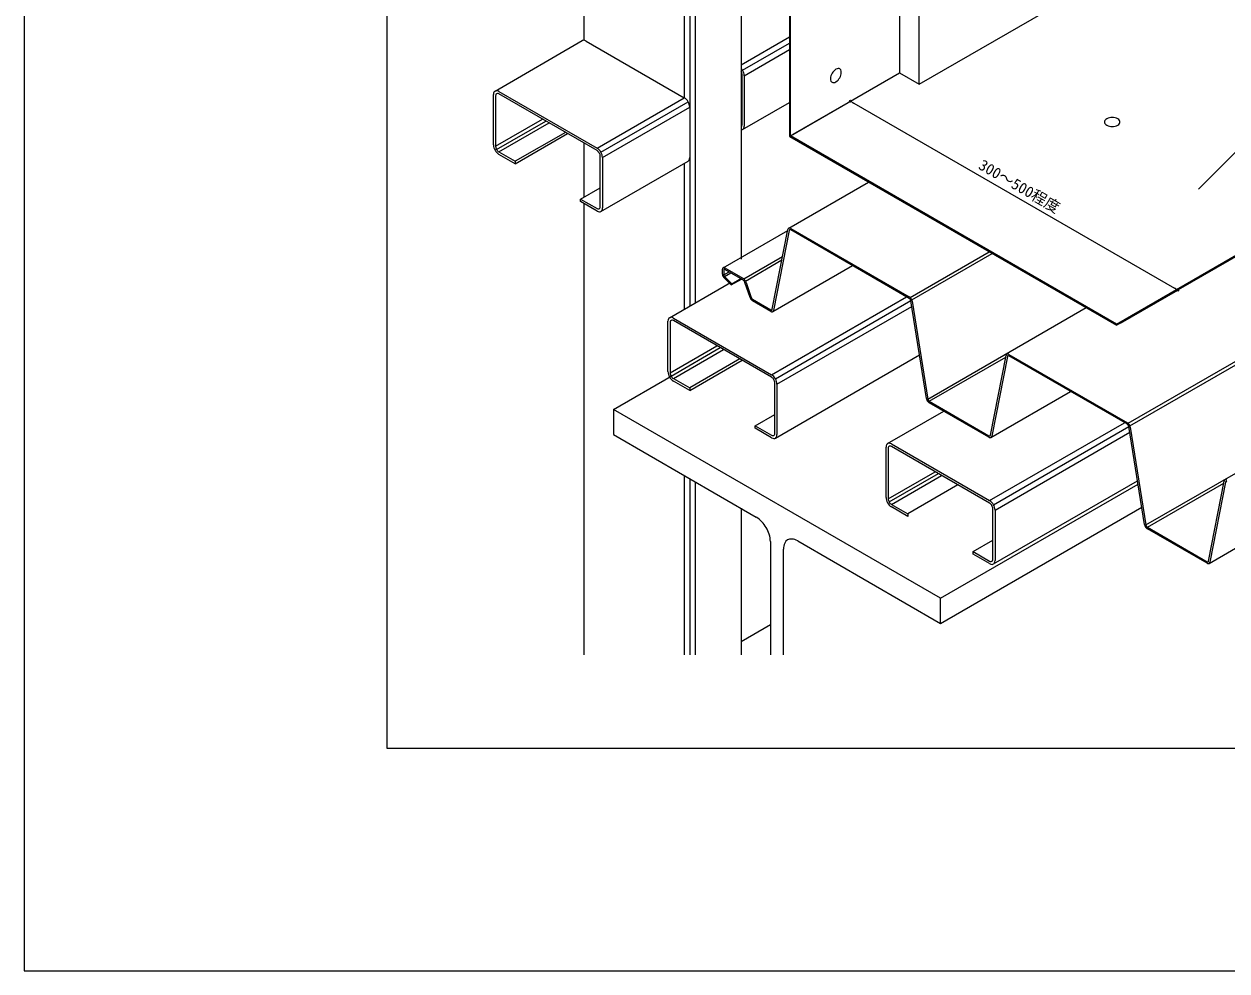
# Model space of a CAD drawing. Units: millimetres, scale not verified. Extents: x -1380 to 1380, y -955 to 955.
# Drawn here: x -1380 to 212, y -955 to 298 of the extents above; entities that cross this region are included whole.
import ezdxf
from ezdxf.enums import TextEntityAlignment as Align

# ---------------------------------------------------------------- set-up
doc = ezdxf.new("R2010")
doc.units = ezdxf.units.MM
doc.header["$LTSCALE"] = 3
for name, color, linetype, lineweight in [('0-0_0', 7, 'Continuous', 9), ('0-1_MOJI', 7, 'Continuous', 18), ('0-3_KANAMONO', 3, 'Continuous', 18), ('0-4_dekki', 3, 'Continuous', 18), ('0-5_dannnetu', 6, 'Continuous', 18), ('0-6_bo-do', 3, 'Continuous', 18), ('0-7_WAKU', 7, 'Continuous', 18), ('0-9_SUNPO', 7, 'Continuous', 18), ('0-A_doubuti', 5, 'Continuous', 18), ('0-B_STEEL-A', 4, 'Continuous', 18)]:
    doc.layers.add(name, color=color, linetype=linetype, lineweight=lineweight)
doc.styles.add('ＭＳ ゴシック', font='')
doc.styles.get('ＭＳ ゴシック').set_extended_font_data('MS Gothic')

# ---------------------------------------------------------------- blocks, each defined once
blk = doc.blocks.new('_DOT')
at = {"layer": '0-0_0'}
for p, q in [((-0.5, 0), (-1, 0)), ((0.25, 0), (-0.25, 0))]:
    blk.add_line(p, q, dxfattribs=at)
blk.add_circle((0, 0), 0.25, dxfattribs=at)

msp = doc.modelspace()

# ---------------------------------------------------------------- linework, layer by layer
at = {"layer": '0-0_0', "lineweight": 18}
msp.add_lwpolyline([(-899.978, -660.042), (900.022, -660.042), (900.022, 539.958), (-899.978, 539.958)], close=True, dxfattribs=at)
at = {"layer": '0-1_MOJI'}
msp.add_line((174.572, 79.843), (280.638, 185.909), dxfattribs=at)
at = {"layer": '0-3_KANAMONO'}
for p, q in [((-365.429, 150.346), (-221.092, 233.679)), ((66.14, -100.487), (480.643, 138.826)), ((66.14, -98.821), (477.756, 138.826))]:
    msp.add_line(p, q, dxfattribs=at)
msp.add_lwpolyline([(-366.873, 316.179), (-366.873, 149.513), (66.14, -100.487), (66.14, -98.821), (-365.429, 150.346), (-365.429, 315.346)], close=True, dxfattribs=at)
for centre, radius, start, end in [((-301.996, 232.831), 6.652, 92.25724, 121.64126), ((-302.171, 235.902), 3.577, 28.6015, 91.3985), ((-306.054, 225.803), 6.652, 178.35874, 207.74276), ((-297.715, 225.41), 14.999, 149.12773, 177.77122), ((-297.766, 226.07), 14.626, 121.85604, 151.24501), ((-313.485, 234.515), 14.999, 302.22878, 330.87227), ((-312.888, 234.801), 14.626, 328.75499, 358.14396), ((-304.856, 234.532), 6.59, 358.2178, 27.8837), ((-308.801, 224.419), 3.577, 208.6015, 271.3985), ((-308.957, 227.429), 6.59, 272.1163, 301.7822), ((53.67, 168.702), 3.577, 148.6015, 211.3985), ((56.208, 167.051), 6.604, 118.25032, 147.85117), ((56.183, 170.326), 6.569, 212.0671, 241.83141), ((60.067, 159.614), 14.982, 89.11165, 117.7873), ((60.067, 177.79), 14.982, 242.2127, 270.88835), ((60.638, 160.058), 14.54, 61.76672, 91.33433), ((60.638, 177.345), 14.54, 268.66567, 298.23328), ((64.39, 167.051), 6.604, 32.14883, 61.74968), ((64.415, 170.326), 6.569, 298.16859, 327.9329), ((66.929, 168.702), 3.577, 328.6015, 31.3985)]:
    msp.add_arc(centre, radius, start, end, dxfattribs=at)
at = {"layer": '0-4_dekki'}
for p, q in [((81.328, -230.201), (736.812, 148.243)), ((83.618, -233.526), (744.86, 148.243)), ((-367.889, 28.026), (-262.17, 89.063)), ((104.768, -364.725), (816.689, 46.302)), ((-454.71, -24.319), (-369.178, 25.063)), ((-389.624, -79.288), (-368.913, 26.416)), ((-367.215, 25.038), (-387.926, -80.666)), ((-365.235, 27.763), (-208.295, -62.846)), ((-208.295, -64.846), (-365.235, 25.763)), ((-427.471, -39.156), (-375.93, -9.398)), ((-425.241, -41.919), (-376.825, -13.966)), ((-207.347, -63.535), (-102.605, -3.062)), ((-205.057, -66.859), (-98.582, -5.385)), ((-455.64, -32.841), (-455.64, -26.375)), ((-453.908, -27.375), (-453.908, -33.841)), ((-453.908, -33.841), (-446.865, -29.775)), ((-452.958, -35.956), (-444.559, -31.106)), ((-452.465, -24.542), (-428.712, -38.256)), ((-428.712, -40.256), (-452.465, -26.542)), ((-388.95, -82.276), (-283.528, -21.41)), ((-443.948, -47.072), (-430.426, -39.265)), ((-443.356, -45.535), (-431.462, -38.668)), ((-419.105, -63.714), (-425.862, -43.949)), ((-424.308, -43.964), (-417.551, -63.729)), ((-415.738, -66.079), (-391.604, -80.013)), ((-391.604, -82.013), (-415.738, -68.079)), ((-185.604, -197.477), (-206.315, -67.858)), ((-204.618, -68.44), (-183.907, -198.058)), ((-183.907, -198.058), (25.616, -77.091)), ((-181.927, -201.07), (-80.704, -142.629)), ((-100.949, -245.954), (-80.238, -140.251)), ((-78.54, -141.629), (-99.251, -247.333)), ((-76.56, -138.904), (80.38, -229.513)), ((80.38, -231.513), (-76.56, -140.904)), ((-100.275, -248.942), (5.147, -188.077)), ((-181.927, -201.07), (-102.929, -246.68)), ((-102.929, -248.68), (-181.927, -203.07)), ((103.071, -364.143), (82.36, -234.525)), ((84.057, -235.106), (104.768, -364.725)), ((106.749, -367.737), (207.971, -309.296)), ((187.727, -412.621), (208.437, -306.917)), ((210.135, -308.296), (189.424, -413.999)), ((188.4, -415.609), (293.822, -354.744)), ((106.749, -367.737), (185.746, -413.346)), ((185.746, -415.346), (106.749, -369.737))]:
    msp.add_line(p, q, dxfattribs=at)
msp.add_lwpolyline([(-452.958, -35.956), (-443.356, -45.535), (-443.948, -47.072), (-453.551, -37.493)], dxfattribs=at)
for centre, radius, start, end in [((-363.819, 25.366), 5.201, 166.03386, 168.35132), ((-366.331, 25.997), 2.611, 145.14004, 166.17422), ((-366.948, 26.414), 1.866, 120.26843, 144.81701), ((-366.962, 26.399), 1.872, 95.22559, 119.68897), ((-364.473, 24.472), 2.8, 166.03386, 168.35132), ((-365.825, 24.812), 1.406, 145.14004, 166.17422), ((-366.912, 25.653), 2.62, 73.86419, 94.82155), ((-366.158, 25.037), 1.005, 120.26843, 144.81701), ((-366.165, 25.029), 1.008, 95.22559, 119.68897), ((-366.138, 24.627), 1.411, 73.86419, 94.82155), ((-367.305, 24.247), 4.08, 59.51297, 74.04524), ((-366.35, 23.87), 2.197, 59.51297, 74.04524), ((-452.23, -26.341), 3.41, 165.86539, 180.5764), ((-453.392, -26.036), 2.209, 145.14004, 166.17422), ((-453.914, -25.683), 1.579, 120.26843, 144.81701), ((-453.926, -25.695), 1.584, 95.22559, 119.68897), ((-453.883, -26.327), 2.217, 73.86419, 94.82155), ((-452.358, -27.359), 1.55, 165.86539, 180.5764), ((-452.886, -27.221), 1.004, 145.14004, 166.17422), ((-453.124, -27.06), 0.718, 120.26843, 144.81701), ((-453.129, -27.066), 0.72, 95.22559, 119.68897), ((-454.216, -27.517), 3.452, 59.51297, 74.04524), ((-453.11, -27.353), 1.008, 73.86419, 94.82155), ((-453.261, -27.894), 1.569, 59.51297, 74.04524), ((-450.54, -32.806), 5.101, 180.38937, 191.54503), ((-449.013, -32.497), 6.659, 191.52355, 201.5775), ((-448.188, -32.192), 7.538, 201.42951, 210.08802), ((-447.978, -32.077), 7.778, 210.04574, 218.43673), ((-448.819, -32.747), 6.702, 218.42121, 225.08752), ((-451.59, -33.825), 2.318, 180.38937, 191.54503), ((-450.896, -33.685), 3.027, 191.52355, 201.5775), ((-450.521, -33.546), 3.426, 201.42951, 210.08802), ((-450.425, -33.494), 3.535, 210.04574, 218.43673), ((-450.808, -33.798), 3.046, 218.42121, 225.08752), ((-432.689, -45.042), 7.866, 48.4431, 59.62249), ((-431.285, -44.647), 5.09, 48.4431, 59.62249), ((-432.306, -45.807), 6.635, 38.40443, 48.49452), ((-434.266, -46.835), 10.254, 38.40443, 48.49452), ((-433.199, -46.52), 7.778, 30.04574, 38.43673), ((-432.988, -46.405), 7.538, 21.42951, 30.08802), ((-435.646, -47.937), 12.02, 30.04574, 38.43673), ((-431.722, -45.931), 6.186, 18.68549, 21.62975), ((-435.321, -47.759), 11.649, 21.42951, 30.08802), ((-433.364, -47.027), 9.56, 18.68549, 21.62975), ((-211.337, -68.036), 6.015, 48.4431, 59.62249), ((-212.543, -69.407), 7.841, 38.40443, 48.49452), ((-412.18, -61.372), 7.311, 198.68549, 201.62975), ((-410.683, -60.812), 8.908, 201.42951, 210.08802), ((-410.435, -60.676), 9.192, 210.04574, 218.43673), ((-411.49, -61.519), 7.841, 218.40443, 228.49452), ((-413.822, -62.468), 3.937, 198.68549, 201.62975), ((-413.016, -62.166), 4.797, 201.42951, 210.08802), ((-412.882, -62.093), 4.949, 210.04574, 218.43673), ((-413.451, -62.547), 4.222, 218.40443, 228.49452), ((-412.696, -62.89), 6.015, 228.4431, 239.62249), ((-414.1, -63.285), 3.239, 228.4431, 239.62249), ((-391.014, -79.062), 1.406, 325.14004, 346.17422), ((-392.366, -78.722), 2.8, 346.03386, 348.35132), ((-209.933, -67.641), 3.239, 48.4431, 59.62249), ((-210.583, -68.379), 4.222, 38.40443, 48.49452), ((-211.151, -68.833), 4.949, 30.04574, 38.43673), ((-211.017, -68.759), 4.797, 21.42951, 30.08802), ((-210.492, -68.565), 4.237, 11.52355, 21.5775), ((-213.598, -70.25), 9.192, 30.04574, 38.43673), ((-209.131, -68.293), 2.849, 8.78292, 11.63212), ((-213.35, -70.114), 8.908, 21.42951, 30.08802), ((-212.375, -69.753), 7.869, 11.52355, 21.5775), ((-209.847, -69.248), 5.292, 8.78292, 11.63212), ((-390.489, -78.12), 2.197, 239.51297, 254.04524), ((-389.534, -78.497), 4.08, 239.51297, 254.04524), ((-390.701, -78.877), 1.411, 253.86419, 274.82155), ((-389.927, -79.903), 2.62, 253.86419, 274.82155), ((-390.674, -79.279), 1.008, 275.22559, 299.68897), ((-390.682, -79.287), 1.005, 300.26843, 324.81701), ((-389.878, -80.649), 1.872, 275.22559, 299.68897), ((-389.891, -80.664), 1.866, 300.26843, 324.81701), ((-390.508, -80.247), 2.611, 325.14004, 346.17422), ((-393.02, -79.616), 5.201, 346.03386, 348.35132), ((-75.144, -141.301), 5.201, 166.03386, 168.35132), ((-77.656, -140.669), 2.611, 145.14004, 166.17422), ((-78.273, -140.252), 1.866, 120.26843, 144.81701), ((-78.286, -140.267), 1.872, 95.22559, 119.68897), ((-75.798, -142.194), 2.8, 166.03386, 168.35132), ((-77.15, -141.854), 1.406, 145.14004, 166.17422), ((-78.237, -141.014), 2.62, 73.86419, 94.82155), ((-77.483, -141.63), 1.005, 120.26843, 144.81701), ((-77.49, -141.638), 1.008, 95.22559, 119.68897), ((-77.463, -142.04), 1.411, 73.86419, 94.82155), ((-78.63, -142.419), 4.08, 59.51297, 74.04524), ((-77.675, -142.797), 2.197, 59.51297, 74.04524), ((-180.375, -196.669), 5.292, 188.78292, 191.63212), ((-177.847, -196.164), 7.869, 191.52355, 201.5775), ((-176.872, -195.803), 8.908, 201.42951, 210.08802), ((-176.623, -195.667), 9.192, 210.04574, 218.43673), ((-181.091, -197.623), 2.849, 188.78292, 191.63212), ((-179.73, -197.351), 4.237, 191.52355, 201.5775), ((-177.679, -196.51), 7.841, 218.40443, 228.49452), ((-179.205, -197.157), 4.797, 201.42951, 210.08802), ((-179.071, -197.084), 4.949, 210.04574, 218.43673), ((-179.639, -197.538), 4.222, 218.40443, 228.49452), ((-178.885, -197.881), 6.015, 228.4431, 239.62249), ((-180.289, -198.276), 3.239, 228.4431, 239.62249), ((77.338, -234.702), 6.015, 48.4431, 59.62249), ((78.742, -234.307), 3.239, 48.4431, 59.62249), ((78.093, -235.046), 4.222, 38.40443, 48.49452), ((76.132, -236.073), 7.841, 38.40443, 48.49452), ((77.524, -235.499), 4.949, 30.04574, 38.43673), ((77.658, -235.426), 4.797, 21.42951, 30.08802), ((78.183, -235.232), 4.237, 11.52355, 21.5775), ((75.077, -236.917), 9.192, 30.04574, 38.43673), ((79.544, -234.96), 2.849, 8.78292, 11.63212), ((75.325, -236.78), 8.908, 21.42951, 30.08802), ((76.3, -236.42), 7.869, 11.52355, 21.5775), ((78.828, -235.914), 5.292, 8.78292, 11.63212), ((-101.814, -244.787), 2.197, 239.51297, 254.04524), ((-100.859, -245.164), 4.08, 239.51297, 254.04524), ((-102.026, -245.543), 1.411, 253.86419, 274.82155), ((-101.252, -246.57), 2.62, 253.86419, 274.82155), ((-101.999, -245.945), 1.008, 275.22559, 299.68897), ((-102.006, -245.953), 1.005, 300.26843, 324.81701), ((-102.339, -245.729), 1.406, 325.14004, 346.17422), ((-101.203, -247.316), 1.872, 275.22559, 299.68897), ((-103.691, -245.389), 2.8, 346.03386, 348.35132), ((-101.216, -247.331), 1.866, 300.26843, 324.81701), ((-101.833, -246.914), 2.611, 325.14004, 346.17422), ((-104.345, -246.283), 5.201, 346.03386, 348.35132), ((213.531, -307.967), 5.201, 166.03386, 168.35132), ((211.019, -307.336), 2.611, 145.14004, 166.17422), ((210.402, -306.919), 1.866, 120.26843, 144.81701), ((210.389, -306.934), 1.872, 95.22559, 119.68897), ((212.878, -308.861), 2.8, 166.03386, 168.35132), ((211.525, -308.521), 1.406, 145.14004, 166.17422), ((210.438, -307.68), 2.62, 73.86419, 94.82155), ((211.193, -308.296), 1.005, 120.26843, 144.81701), ((211.185, -308.305), 1.008, 95.22559, 119.68897), ((211.212, -308.706), 1.411, 73.86419, 94.82155), ((210.045, -309.086), 4.08, 59.51297, 74.04524), ((211, -309.463), 2.197, 59.51297, 74.04524), ((108.301, -363.335), 5.292, 188.78292, 191.63212), ((110.828, -362.83), 7.869, 191.52355, 201.5775), ((111.803, -362.47), 8.908, 201.42951, 210.08802), ((107.584, -364.29), 2.849, 188.78292, 191.63212), ((108.945, -364.018), 4.237, 191.52355, 201.5775), ((109.47, -363.824), 4.797, 201.42951, 210.08802), ((112.052, -362.333), 9.192, 210.04574, 218.43673), ((110.996, -363.177), 7.841, 218.40443, 228.49452), ((109.604, -363.75), 4.949, 210.04574, 218.43673), ((109.036, -364.204), 4.222, 218.40443, 228.49452), ((109.79, -364.547), 6.015, 228.4431, 239.62249), ((108.387, -364.943), 3.239, 228.4431, 239.62249), ((186.861, -411.453), 2.197, 239.51297, 254.04524), ((186.649, -412.21), 1.411, 253.86419, 274.82155), ((186.676, -412.612), 1.008, 275.22559, 299.68897), ((186.669, -412.62), 1.005, 300.26843, 324.81701), ((186.336, -412.396), 1.406, 325.14004, 346.17422), ((184.984, -412.056), 2.8, 346.03386, 348.35132), ((187.816, -411.831), 4.08, 239.51297, 254.04524), ((187.423, -413.236), 2.62, 253.86419, 274.82155), ((187.473, -413.983), 1.872, 275.22559, 299.68897), ((187.459, -413.998), 1.866, 300.26843, 324.81701), ((186.842, -413.581), 2.611, 325.14004, 346.17422), ((184.33, -412.949), 5.201, 346.03386, 348.35132)]:
    msp.add_arc(centre, radius, start, end, dxfattribs=at)
at = {"layer": '0-5_dannnetu'}
msp.add_line((-431, 189.184), (-429.659, 189.958), dxfattribs=at)
at = {"layer": '0-6_bo-do'}
msp.add_line((-195.111, 218.679), (187.124, 439.363), dxfattribs=at)
msp.add_lwpolyline([(-221.092, 439.363), (-221.092, 233.679), (-195.111, 218.679), (-195.111, 439.363)], dxfattribs=at)
at = {"layer": '0-7_WAKU'}
msp.add_lwpolyline([(-1379.978, -955.042), (1380.022, -955.042), (1380.022, 954.958), (-1379.978, 954.958)], close=True, dxfattribs=at)
at = {"layer": '0-9_SUNPO'}
for p, q in [((-361.873, 152.399), (-286.069, 196.165)), ((-281.739, 193.665), (142.614, -51.335)), ((71.14, -97.601), (146.944, -53.835))]:
    msp.add_line(p, q, dxfattribs=at)
at = {"layer": '0-A_doubuti'}
for p, q in [((-639.051, 439.363), (-639.051, 276.762)), ((-506.158, 439.363), (-506.158, 200.792)), ((-498.941, 439.363), (-498.941, -74.923)), ((-491.725, 439.363), (-491.725, -70.757)), ((-431, 439.363), (-431, -12.964)), ((-756.635, 209.631), (-641.165, 276.297)), ((-636.062, 275.792), (-506.158, 200.792)), ((-431, 244.184), (-366.873, 281.208)), ((-428.886, 237.071), (-366.873, 272.875)), ((-426.773, 229.958), (-366.873, 264.542)), ((-429.659, 164.958), (-429.659, 231.625)), ((-426.773, 229.958), (-426.773, 163.292)), ((-751.532, 209.125), (-621.628, 134.125)), ((-758.749, 138.292), (-758.749, 204.958)), ((-755.862, 203.292), (-755.862, 136.625)), ((-621.628, 130.792), (-751.532, 205.792)), ((-621.628, 134.125), (-506.158, 200.792)), ((-616.525, 128.738), (-501.055, 195.405)), ((-428.886, 158.62), (-366.873, 194.423)), ((-614.412, 121.625), (-498.941, 188.292)), ((-498.941, 188.292), (-498.941, 121.625)), ((-755.862, 136.625), (-693.797, 172.458)), ((-754.594, 132.357), (-689.467, 169.958)), ((-751.532, 129.125), (-685.137, 167.458)), ((-663.486, 154.958), (-729.882, 116.625)), ((-729.882, 113.292), (-660.6, 153.292)), ((-639.051, 140.851), (-639.051, 69.066)), ((-617.298, 56.625), (-617.298, 123.292)), ((-616.525, 50.286), (-501.055, 116.953)), ((-614.412, 121.625), (-614.412, 54.958)), ((-506.158, 114.007), (-506.158, -79.09)), ((-643.279, 66.625), (-617.298, 81.625)), ((-639.051, 60.851), (-639.051, -536.708)), ((-525.695, -90.369), (-444.769, -43.647)), ((-390.688, -165.875), (-211.998, -62.708)), ((-385.585, -171.262), (-206.33, -67.769)), ((-383.471, -178.375), (-205.11, -75.398)), ((-527.809, -161.708), (-527.809, -95.042)), ((-520.592, -90.875), (-390.688, -165.875)), ((-390.688, -169.208), (-520.592, -94.208)), ((-524.922, -96.708), (-524.922, -163.375)), ((-524.922, -163.375), (-462.857, -127.542)), ((-523.654, -167.643), (-458.527, -130.042)), ((-520.592, -170.875), (-454.197, -132.542)), ((-385.585, -249.714), (-194.853, -139.594)), ((-432.546, -145.042), (-498.941, -183.375)), ((-498.941, -186.708), (-429.659, -146.708)), ((-386.358, -243.375), (-386.358, -176.708)), ((-383.471, -178.375), (-383.471, -245.042)), ((-412.339, -233.375), (-386.358, -218.375)), ((-237.02, -257.036), (-162.738, -214.149)), ((-102.013, -332.542), (76.677, -229.375)), ((-96.91, -337.929), (82.345, -234.436)), ((-94.796, -345.042), (83.565, -242.065)), ((-239.134, -328.375), (-239.134, -261.708)), ((-236.247, -263.375), (-236.247, -330.042)), ((-231.917, -257.542), (-102.013, -332.542)), ((-102.013, -335.875), (-231.917, -260.875)), ((-506.158, -299.208), (-506.158, -536.708)), ((-236.247, -330.042), (-174.182, -294.208)), ((-234.979, -334.309), (-169.852, -296.708)), ((-231.917, -337.542), (-165.522, -299.208)), ((-498.941, -303.375), (-498.941, -536.708)), ((-491.725, -307.542), (-491.725, -536.708)), ((-143.871, -311.708), (-210.266, -350.042)), ((-96.91, -416.38), (93.822, -306.261)), ((-431, -342.601), (-431, -536.708)), ((-97.683, -410.042), (-97.683, -343.375)), ((-94.796, -345.042), (-94.796, -411.708)), ((-123.664, -400.042), (-97.683, -385.042)), ((-431, -519.031), (-392.132, -496.59))]:
    msp.add_line(p, q, dxfattribs=at)
for points in [[(-751.532, 129.125), (-729.882, 116.625), (-729.882, 113.292), (-751.532, 125.792)], [(-621.628, 50.792), (-643.279, 63.292), (-643.279, 66.625), (-621.628, 54.125)], [(-520.592, -170.875), (-498.941, -183.375), (-498.941, -186.708), (-520.592, -174.208)], [(-390.688, -249.208), (-412.339, -236.708), (-412.339, -233.375), (-390.688, -245.875)], [(-231.917, -337.542), (-210.266, -350.042), (-210.266, -353.375), (-231.917, -340.875)], [(-102.013, -415.875), (-123.664, -403.375), (-123.664, -400.042), (-102.013, -412.542)]]:
    msp.add_lwpolyline(points, dxfattribs=at)
for centre, radius, start, end in [((-639.377, 273.2), 3.577, 88.6015, 120), ((-639.548, 270.14), 6.64, 58.33228, 87.76921), ((-441.956, 229.802), 14.955, 29.08478, 42.89877), ((-438.769, 231.531), 8.973, 29.08478, 30.02378), ((-438.628, 231.282), 8.975, 2.18938, 30.91166), ((-441.72, 229.387), 14.959, 2.18938, 30.91166), ((-752.16, 205.163), 6.592, 152.12136, 181.77714), ((-754.847, 206.533), 3.577, 88.6015, 151.3985), ((-755.018, 203.474), 6.64, 58.33228, 87.76921), ((-751.909, 203.414), 3.955, 152.12136, 181.77714), ((-753.521, 204.237), 2.146, 88.6015, 151.3985), ((-753.624, 202.401), 3.984, 58.33228, 87.76921), ((-514.124, 188.135), 14.955, 29.08478, 57.81417), ((-513.889, 187.72), 14.959, 2.18938, 30.91166), ((-432.001, 164.014), 2.146, 297.78795, 331.3985), ((-430.675, 161.717), 3.577, 268.6015, 331.3985), ((-433.642, 164.842), 3.984, 332.23079, 1.66772), ((-433.41, 163.098), 6.64, 332.23079, 1.66772), ((-430.518, 164.729), 6.592, 265.80541, 267.87864), ((-743.805, 138.862), 14.955, 182.18583, 210.91522), ((-743.564, 138.451), 14.959, 209.08834, 237.81062), ((-746.896, 136.967), 8.973, 182.18583, 210.91522), ((-746.751, 136.721), 8.975, 209.08834, 237.81062), ((-629.594, 121.468), 14.955, 29.08478, 57.81417), ((-626.408, 123.198), 8.973, 29.08478, 57.81417), ((-626.267, 122.949), 8.975, 2.18938, 30.91166), ((-629.359, 121.054), 14.959, 2.18938, 30.91166), ((-502.844, 120.05), 3.577, 300, 331.3985), ((-505.579, 121.432), 6.64, 332.23079, 1.66772), ((-619.546, 57.487), 3.955, 238.22286, 267.87864), ((-618.157, 56.396), 6.592, 238.22286, 267.87864), ((-619.64, 55.68), 2.146, 268.6015, 331.3985), ((-618.314, 53.384), 3.577, 268.6015, 331.3985), ((-621.281, 56.509), 3.984, 332.23079, 1.66772), ((-621.049, 54.765), 6.64, 332.23079, 1.66772), ((-521.22, -94.837), 6.592, 152.12136, 181.77714), ((-523.907, -93.467), 3.577, 88.6015, 151.3985), ((-520.969, -96.586), 3.955, 152.12136, 181.77714), ((-522.581, -95.763), 2.146, 88.6015, 151.3985), ((-524.078, -96.526), 6.64, 58.33228, 87.76921), ((-522.684, -97.599), 3.984, 58.33228, 87.76921), ((-512.865, -161.138), 14.955, 182.18583, 210.91522), ((-512.623, -161.549), 14.959, 209.08834, 237.81062), ((-515.956, -163.033), 8.973, 182.18583, 210.91522), ((-515.811, -163.279), 8.975, 209.08834, 237.81062), ((-398.654, -178.532), 14.955, 29.08478, 57.81417), ((-395.468, -176.802), 8.973, 29.08478, 57.81417), ((-395.327, -177.051), 8.975, 2.18938, 30.91166), ((-398.419, -178.946), 14.959, 2.18938, 30.91166), ((-387.217, -243.604), 6.592, 238.22286, 267.87864), ((-388.605, -242.513), 3.955, 238.22286, 267.87864), ((-388.699, -244.32), 2.146, 268.6015, 331.3985), ((-387.374, -246.616), 3.577, 268.6015, 331.3985), ((-390.34, -243.491), 3.984, 332.23079, 1.66772), ((-390.109, -245.235), 6.64, 332.23079, 1.66772), ((-232.545, -261.504), 6.592, 152.12136, 181.77714), ((-235.232, -260.134), 3.577, 88.6015, 151.3985), ((-232.294, -263.252), 3.955, 152.12136, 181.77714), ((-233.906, -262.43), 2.146, 88.6015, 151.3985), ((-235.403, -263.193), 6.64, 58.33228, 87.76921), ((-234.009, -264.266), 3.984, 58.33228, 87.76921), ((-224.19, -327.805), 14.955, 182.18583, 210.91522), ((-227.281, -329.699), 8.973, 182.18583, 210.91522), ((-227.136, -329.946), 8.975, 209.08834, 237.81062), ((-109.979, -345.198), 14.955, 29.08478, 57.81417), ((-223.948, -328.216), 14.959, 209.08834, 237.81062), ((-106.793, -343.469), 8.973, 29.08478, 57.81417), ((-106.652, -343.718), 8.975, 2.18938, 30.91166), ((-109.744, -345.613), 14.959, 2.18938, 30.91166), ((-99.93, -409.179), 3.955, 238.22286, 267.87864), ((-100.024, -410.986), 2.146, 268.6015, 331.3985), ((-101.665, -410.158), 3.984, 332.23079, 1.66772), ((-101.433, -411.902), 6.64, 332.23079, 1.66772), ((-98.542, -410.271), 6.592, 238.22286, 267.87864), ((-98.698, -413.283), 3.577, 268.6015, 331.3985)]:
    msp.add_arc(centre, radius, start, end, dxfattribs=at)
at = {"layer": '0-B_STEEL-A'}
for p, q in [((-599.978, -211.708), (-523.581, -167.601)), ((-166.965, -461.708), (94.536, -310.73)), ((-166.965, -495.042), (99.413, -341.248)), ((-392.132, -386.708), (-392.132, -536.708)), ((-374.811, -536.708), (-374.811, -396.708))]:
    msp.add_line(p, q, dxfattribs=at)
msp.add_lwpolyline([(-356.047, -385.875), (-166.965, -495.042), (-166.965, -461.708), (-599.978, -211.708), (-599.978, -245.042), (-410.896, -354.208)], dxfattribs=at)
for centre, radius, start, end in [((-431.604, -387.112), 38.878, 29.08312, 57.81583), ((-431.663, -388.393), 39.567, 2.43963, 30.66142), ((-357.004, -396.277), 17.812, 155.00291, 181.38673), ((-364.607, -392.715), 9.416, 84.90297, 155.09703), ((-365.536, -401.726), 18.474, 59.09394, 84.51642)]:
    msp.add_arc(centre, radius, start, end, dxfattribs=at)

# ---------------------------------------------------------------- block references
at = {"layer": '0-9_SUNPO', "xscale": 5, "yscale": 5}
for p, rotation in [((-286.069, 196.165), 150), ((146.944, -53.835), 330)]:
    msp.add_blockref('_DOT', p, dxfattribs=dict(at, rotation=rotation))

# ---------------------------------------------------------------- texts
at = {"layer": '0-9_SUNPO', "style": 'ＭＳ ゴシック'}
msp.add_text('300～500程度', height=14.66, rotation=330, dxfattribs=at).set_placement((-120.161, 103.525), align=Align.BOTTOM_LEFT)

doc.saveas('drawing.dxf')
